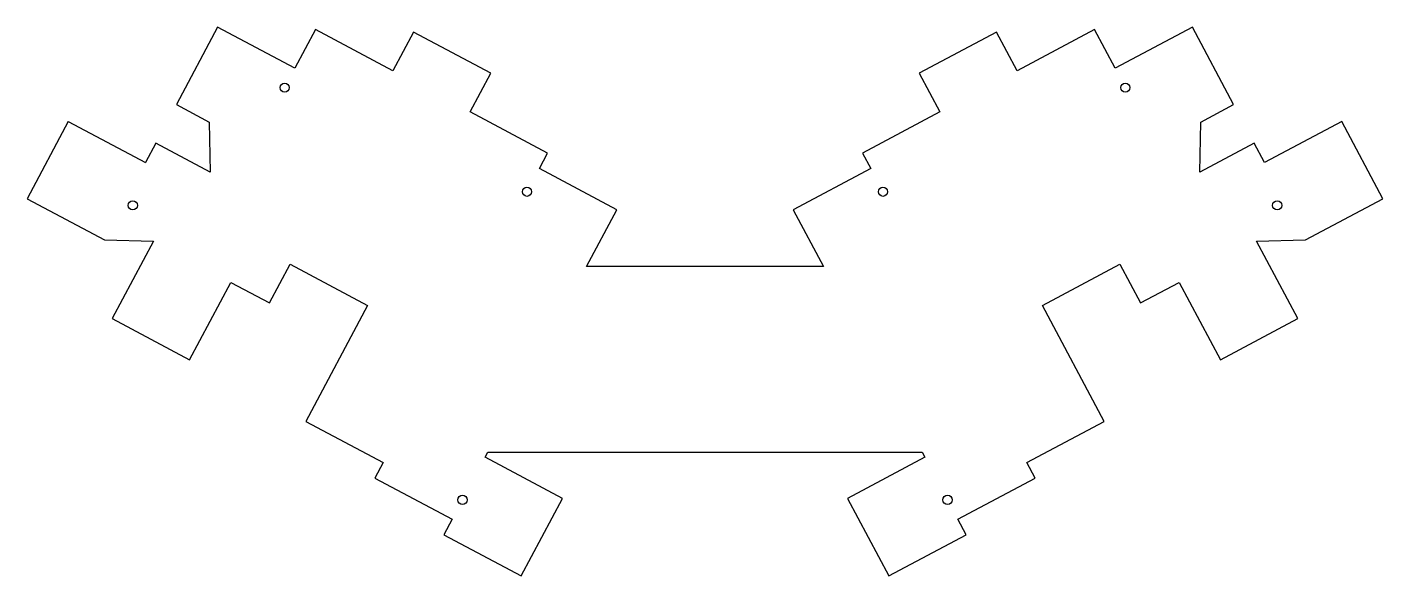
# Model space of a CAD drawing. Header units: millimetres. Extents: x 42 to 336, y -217 to -98.
import ezdxf

# ---------------------------------------------------------------- set-up
doc = ezdxf.new("R2010")
doc.units = ezdxf.units.MM

msp = doc.modelspace()

# ---------------------------------------------------------------- linework, layer by layer
for p, q in [((83.33, -97.82), (74.41, -114.6)), ((100.11, -106.74), (83.33, -97.82)), ((104.57, -98.35), (100.11, -106.74)), ((121.34, -107.27), (104.57, -98.35)), ((125.8, -98.89), (121.34, -107.27)), ((142.58, -107.81), (125.8, -98.89)), ((252.27, -98.89), (235.5, -107.81)), ((256.73, -107.27), (252.27, -98.89)), ((273.51, -98.35), (256.73, -107.27)), ((277.97, -106.74), (273.51, -98.35)), ((294.75, -97.82), (277.97, -106.74)), ((303.67, -114.6), (294.75, -97.82)), ((138.12, -116.19), (142.58, -107.81)), ((235.5, -107.81), (239.96, -116.19)), ((74.41, -114.6), (81.54, -118.39)), ((296.54, -118.39), (303.67, -114.6)), ((154.89, -125.11), (138.12, -116.19)), ((239.96, -116.19), (223.18, -125.11)), ((50.94, -118.26), (42.02, -135.04)), ((50.94, -118.26), (67.72, -127.18)), ((81.54, -118.39), (81.69, -129.23)), ((296.38, -129.23), (296.54, -118.39)), ((327.13, -118.26), (310.36, -127.18)), ((336.05, -135.04), (327.13, -118.26)), ((69.95, -122.99), (67.72, -127.18)), ((81.69, -129.23), (69.95, -122.99)), ((308.13, -122.99), (296.38, -129.23)), ((310.36, -127.18), (308.13, -122.99)), ((153.11, -128.47), (154.89, -125.11)), ((223.18, -125.11), (224.97, -128.47)), ((169.89, -137.39), (153.11, -128.47)), ((224.97, -128.47), (208.19, -137.39)), ((42.02, -135.04), (58.8, -143.96)), ((319.28, -143.96), (336.05, -135.04)), ((163.34, -149.7), (169.89, -137.39)), ((208.19, -137.39), (214.74, -149.7)), ((58.8, -143.96), (69.42, -144.22)), ((308.66, -144.22), (319.28, -143.96)), ((69.42, -144.22), (60.5, -161)), ((317.58, -161), (308.66, -144.22)), ((94.58, -157.6), (99.04, -149.21)), ((99.04, -149.21), (115.82, -158.13)), ((214.74, -149.7), (163.34, -149.7)), ((262.26, -158.13), (279.03, -149.21)), ((279.03, -149.21), (283.49, -157.6)), ((77.27, -169.92), (86.19, -153.14)), ((86.19, -153.14), (94.58, -157.6)), ((283.49, -157.6), (291.88, -153.14)), ((291.88, -153.14), (300.8, -169.92)), ((115.82, -158.13), (102.44, -183.3)), ((275.64, -183.3), (262.26, -158.13)), ((60.5, -161), (77.27, -169.92)), ((300.8, -169.92), (317.58, -161)), ((102.44, -183.3), (119.21, -192.22)), ((258.86, -192.22), (275.64, -183.3)), ((141.34, -191.07), (141.93, -189.97)), ((158.12, -199.99), (141.34, -191.07)), ((141.93, -189.97), (236.15, -189.97)), ((236.73, -191.07), (219.96, -199.99)), ((236.15, -189.97), (236.73, -191.07)), ((119.21, -192.22), (117.43, -195.57)), ((260.65, -195.57), (258.86, -192.22)), ((117.43, -195.57), (134.21, -204.49)), ((243.87, -204.49), (260.65, -195.57)), ((149.2, -216.77), (158.12, -199.99)), ((219.96, -199.99), (228.88, -216.77)), ((134.21, -204.49), (132.42, -207.85)), ((245.65, -207.85), (243.87, -204.49)), ((132.42, -207.85), (149.2, -216.77)), ((228.88, -216.77), (245.65, -207.85))]:
    msp.add_line(p, q)
for centre in [(97.88, -110.94), (280.2, -110.94), (150.43, -133.5), (227.64, -133.5), (64.94, -136.46), (313.14, -136.46), (136.44, -200.3), (241.64, -200.3)]:
    msp.add_circle(centre, 1)

doc.saveas('drawing.dxf')
